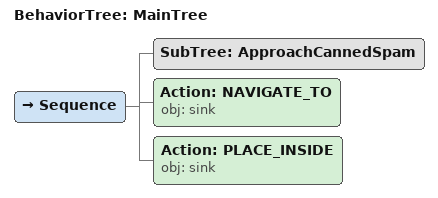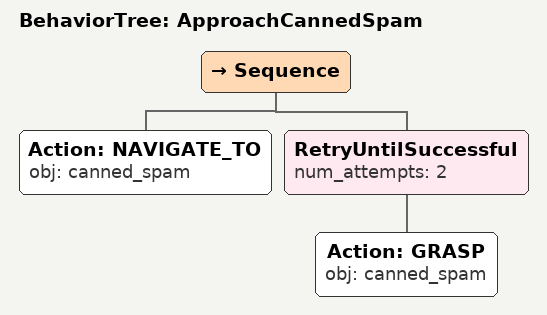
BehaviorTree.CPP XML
<root main_tree_to_execute="MainTree">
  <BehaviorTree ID="MainTree">
    <Sequence>
      <!-- Execute subtree ApproachCannedSpam -->
      <SubTree ID="ApproachCannedSpam" />
      <!-- Navigate to sink -->
      <Action ID="NAVIGATE_TO" obj="sink" />
      <!-- Place inside sink -->
      <Action ID="PLACE_INSIDE" obj="sink" />
    </Sequence>
  </BehaviorTree>
  <!-- Subtree definition ApproachCannedSpam -->
  <BehaviorTree ID="ApproachCannedSpam">
    <Sequence>
      <!-- Navigate to canned_spam -->
      <Action ID="NAVIGATE_TO" obj="canned_spam" />
      <!-- Retry GRASP canned_spam up to 2 attempts -->
      <RetryUntilSuccessful num_attempts="2">
        <!-- Grasp canned_spam -->
        <Action ID="GRASP" obj="canned_spam" />
      </RetryUntilSuccessful>
    </Sequence>
  </BehaviorTree>
</root>
